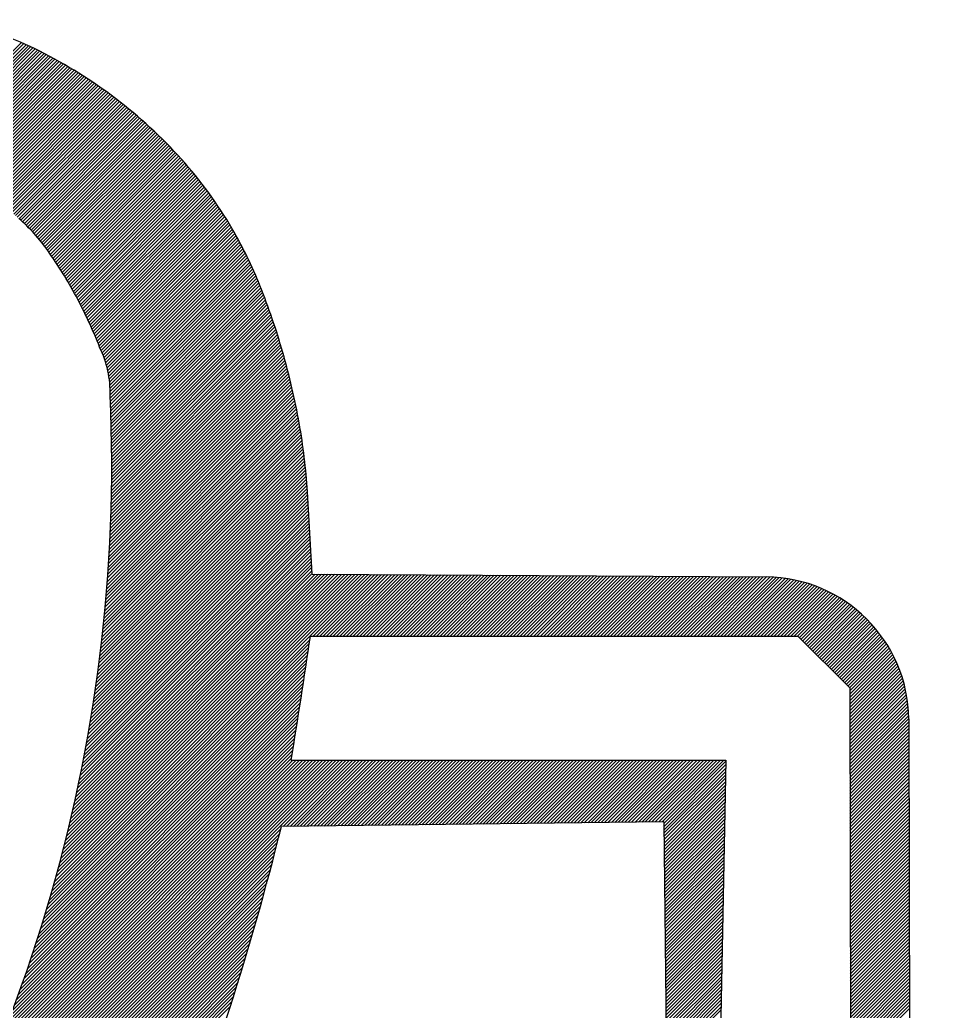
# Model space of a CAD drawing. Extents: x 0.4 to 28.1, y 0 to 28.5.
# Drawn here: x 18.15 to 23.13, y 17.58 to 22.83 of the extents above; entities that cross this region are included whole.
import ezdxf

# ---------------------------------------------------------------- set-up
doc = ezdxf.new("R2010")
doc.units = 0
doc.header["$MEASUREMENT"] = 0

msp = doc.modelspace()

# ---------------------------------------------------------------- linework, layer by layer
at = {"linetype": 'Continuous'}
for p, q in [((17.5577, 22.1009), (18.1621, 22.7052)), ((17.5714, 22.0969), (18.1743, 22.6998)), ((17.5851, 22.0929), (18.1865, 22.6943)), ((17.5986, 22.0887), (18.1986, 22.6887)), ((17.6121, 22.0845), (18.2107, 22.6831)), ((17.6254, 22.0802), (18.2227, 22.6774)), ((17.6387, 22.0757), (18.2346, 22.6717)), ((17.6518, 22.0712), (18.2464, 22.6659)), ((17.6649, 22.0666), (18.2583, 22.66)), ((17.6778, 22.0619), (18.27, 22.6541)), ((17.6906, 22.057), (18.2817, 22.6481)), ((17.7034, 22.0521), (18.2934, 22.6421)), ((17.716, 22.047), (18.305, 22.636)), ((17.7285, 22.0419), (18.3165, 22.6299)), ((17.7409, 22.0366), (18.328, 22.6237)), ((17.7533, 22.0312), (18.3395, 22.6175)), ((17.7655, 22.0258), (18.3509, 22.6112)), ((17.7776, 22.0202), (18.3622, 22.6049)), ((17.7896, 22.0146), (18.3735, 22.5985)), ((17.8015, 22.0088), (18.3848, 22.5921)), ((17.8134, 22.003), (18.396, 22.5856)), ((17.8251, 21.997), (18.4072, 22.5791)), ((17.8367, 21.991), (18.4183, 22.5725)), ((17.8483, 21.9849), (18.4293, 22.5659)), ((17.8597, 21.9786), (18.4404, 22.5592)), ((17.8711, 21.9723), (18.4513, 22.5525)), ((17.8824, 21.9659), (18.4622, 22.5458)), ((17.8936, 21.9594), (18.4731, 22.539)), ((17.9047, 21.9528), (18.4839, 22.5321)), ((17.9157, 21.9462), (18.4947, 22.5252)), ((17.9266, 21.9394), (18.5055, 22.5183)), ((17.9375, 21.9326), (18.5162, 22.5113)), ((17.9483, 21.9257), (18.5268, 22.5043)), ((17.959, 21.9188), (18.5374, 22.4972)), ((17.9696, 21.9118), (18.5479, 22.4901)), ((17.9802, 21.9047), (18.5585, 22.4829)), ((17.9908, 21.8975), (18.5689, 22.4757)), ((18.0012, 21.8903), (18.5793, 22.4684)), ((18.0116, 21.883), (18.5897, 22.4611)), ((18.0219, 21.8756), (18.6, 22.4537)), ((18.0321, 21.8682), (18.6103, 22.4463)), ((18.0423, 21.8607), (18.6205, 22.4389)), ((18.0524, 21.8531), (18.6307, 22.4314)), ((18.0624, 21.8455), (18.6409, 22.4239)), ((18.0724, 21.8378), (18.651, 22.4163)), ((18.0823, 21.83), (18.661, 22.4087)), ((18.0922, 21.8221), (18.671, 22.401)), ((18.1019, 21.8142), (18.681, 22.3933)), ((18.1116, 21.8063), (18.6909, 22.3855)), ((18.1213, 21.7982), (18.7008, 22.3777)), ((18.1308, 21.7901), (18.7106, 22.3699)), ((18.1403, 21.7819), (18.7204, 22.362)), ((18.1498, 21.7737), (18.7301, 22.3541)), ((18.1591, 21.7653), (18.7398, 22.3461)), ((18.1683, 21.7569), (18.7495, 22.3381)), ((18.1774, 21.7483), (18.7591, 22.33)), ((18.1864, 21.7396), (18.7687, 22.3219)), ((18.1953, 21.7308), (18.7782, 22.3137)), ((18.2041, 21.7219), (18.7877, 22.3055)), ((18.2127, 21.7129), (18.7971, 22.2973)), ((18.2213, 21.7038), (18.8065, 22.289)), ((18.2297, 21.6945), (18.8159, 22.2807)), ((18.238, 21.6852), (18.8252, 22.2723)), ((18.2462, 21.6757), (18.8344, 22.2639)), ((18.2543, 21.6661), (18.8437, 22.2555)), ((18.2623, 21.6564), (18.8528, 22.247)), ((18.2702, 21.6466), (18.862, 22.2384)), ((18.2779, 21.6367), (18.8711, 22.2298)), ((18.2855, 21.6266), (18.8801, 22.2212)), ((18.2931, 21.6165), (18.8891, 22.2125)), ((18.3004, 21.6062), (18.8981, 22.2038)), ((18.3078, 21.5958), (18.907, 22.195)), ((18.315, 21.5854), (18.9159, 22.1862)), ((18.3222, 21.5749), (18.9247, 22.1774)), ((18.3294, 21.5644), (18.9335, 22.1685)), ((18.3365, 21.5538), (18.9422, 22.1596)), ((18.3435, 21.5432), (18.9509, 22.1506)), ((18.3505, 21.5325), (18.9596, 22.1416)), ((18.3575, 21.5218), (18.9682, 22.1325)), ((18.3644, 21.511), (18.9768, 22.1234)), ((18.3713, 21.5002), (18.9853, 22.1142)), ((18.3781, 21.4893), (18.9938, 22.1051)), ((18.3848, 21.4784), (19.0022, 22.0958)), ((18.3915, 21.4674), (19.0106, 22.0865)), ((18.3982, 21.4564), (19.019, 22.0772)), ((18.4048, 21.4453), (19.0273, 22.0678)), ((18.4113, 21.4342), (19.0355, 22.0584)), ((18.4178, 21.423), (19.0437, 22.0489)), ((18.4242, 21.4118), (19.0519, 22.0394)), ((18.4306, 21.4005), (19.06, 22.0298)), ((18.437, 21.3891), (19.068, 22.0202)), ((18.4432, 21.3777), (19.076, 22.0105)), ((18.4495, 21.3663), (19.0839, 22.0008)), ((18.4556, 21.3548), (19.0918, 21.991)), ((18.4618, 21.3432), (19.0997, 21.9811)), ((18.4678, 21.3316), (19.1075, 21.9713)), ((18.4739, 21.32), (19.1152, 21.9613)), ((18.4798, 21.3082), (19.1229, 21.9513)), ((18.4857, 21.2965), (19.1305, 21.9413)), ((18.4916, 21.2847), (19.1381, 21.9312)), ((18.4974, 21.2728), (19.1457, 21.921)), ((18.5032, 21.2609), (19.1531, 21.9109)), ((18.5089, 21.2489), (19.1606, 21.9006)), ((18.5145, 21.2369), (19.1679, 21.8903)), ((18.5201, 21.2248), (19.1753, 21.8799)), ((18.5257, 21.2127), (19.1825, 21.8695)), ((18.5312, 21.2005), (19.1898, 21.8591)), ((18.5366, 21.1882), (19.1969, 21.8486)), ((18.542, 21.1759), (19.204, 21.838)), ((18.5473, 21.1636), (19.2111, 21.8274)), ((18.5526, 21.1512), (19.2181, 21.8167)), ((18.5578, 21.1387), (19.2251, 21.806)), ((18.5629, 21.1262), (19.232, 21.7952)), ((18.568, 21.1136), (19.2388, 21.7844)), ((18.5731, 21.101), (19.2456, 21.7735)), ((18.5784, 21.0886), (19.2523, 21.7626)), ((18.5839, 21.0765), (19.259, 21.7516)), ((18.5892, 21.0641), (19.2656, 21.7405)), ((18.5943, 21.0515), (19.2722, 21.7294)), ((18.5991, 21.0386), (19.2787, 21.7183)), ((18.6036, 21.0255), (19.2852, 21.707)), ((18.6079, 21.012), (19.2916, 21.6958)), ((18.6118, 20.9983), (19.298, 21.6845)), ((18.6155, 20.9843), (19.3043, 21.6731)), ((18.6188, 20.97), (19.3105, 21.6616)), ((18.6219, 20.9553), (19.3167, 21.6502)), ((18.6245, 20.9403), (19.3229, 21.6386)), ((18.6268, 20.9249), (19.3289, 21.627)), ((18.6287, 20.9091), (19.335, 21.6154)), ((18.6302, 20.8929), (19.3409, 21.6037)), ((18.6312, 20.8762), (19.3469, 21.5919)), ((18.6316, 20.8414), (19.3585, 21.5682)), ((18.6317, 20.8591), (19.3527, 21.5801)), ((18.6322, 20.8243), (19.3643, 21.5563)), ((18.633, 20.8073), (19.37, 21.5443)), ((18.6337, 20.7903), (19.3756, 21.5323)), ((18.6343, 20.7733), (19.3812, 21.5202)), ((18.6349, 20.7562), (19.3867, 21.508)), ((18.6355, 20.7391), (19.3921, 21.4958)), ((18.636, 20.722), (19.3975, 21.4835)), ((18.6366, 20.7048), (19.4029, 21.4712)), ((18.637, 20.6876), (19.4081, 21.4588)), ((18.6375, 20.6704), (19.4134, 21.4463)), ((18.6379, 20.6531), (19.4185, 21.4338)), ((18.6382, 20.6358), (19.4236, 21.4212)), ((18.6386, 20.6185), (19.4287, 21.4086)), ((18.6389, 20.6011), (19.4337, 21.3959)), ((18.6391, 20.5837), (19.4386, 21.3832)), ((18.6394, 20.5662), (19.4435, 21.3704)), ((18.6395, 20.5487), (19.4484, 21.3576)), ((18.6397, 20.5312), (19.4533, 21.3448)), ((18.6398, 20.5136), (19.4581, 21.3319)), ((18.6399, 20.496), (19.4628, 21.319)), ((18.6399, 20.4784), (19.4676, 21.306)), ((18.6397, 20.4075), (19.486, 21.2538)), ((18.6398, 20.4253), (19.4815, 21.2669)), ((18.6399, 20.4607), (19.4723, 21.2931)), ((18.6399, 20.443), (19.4769, 21.28)), ((18.6388, 20.3359), (19.5039, 21.2009)), ((18.6391, 20.3538), (19.4995, 21.2142)), ((18.6393, 20.3718), (19.495, 21.2275)), ((18.6395, 20.3896), (19.4906, 21.2407)), ((18.6373, 20.2637), (19.521, 21.1473)), ((18.6378, 20.2818), (19.5168, 21.1608)), ((18.6382, 20.2999), (19.5125, 21.1742)), ((18.6385, 20.3179), (19.5082, 21.1876)), ((18.6352, 20.1908), (19.5374, 21.0931)), ((18.6358, 20.2091), (19.5334, 21.1067)), ((18.6363, 20.2273), (19.5293, 21.1203)), ((18.6369, 20.2455), (19.5252, 21.1338)), ((18.6323, 20.1173), (19.5531, 21.0381)), ((18.6331, 20.1357), (19.5493, 21.0519)), ((18.6338, 20.1541), (19.5454, 21.0656)), ((18.6345, 20.1725), (19.5414, 21.0794)), ((18.6288, 20.043), (19.5681, 20.9823)), ((18.6298, 20.0616), (19.5645, 20.9963)), ((18.6307, 20.0802), (19.5607, 21.0103)), ((18.6315, 20.0988), (19.5569, 21.0242)), ((18.6257, 19.9869), (19.5789, 20.9401)), ((18.6268, 20.0056), (19.5754, 20.9542)), ((18.6278, 20.0243), (19.5718, 20.9683)), ((18.6209, 19.9113), (19.5927, 20.8831)), ((18.6221, 19.9303), (19.5893, 20.8974)), ((18.6234, 19.9492), (19.5859, 20.9117)), ((18.6245, 19.968), (19.5824, 20.9259)), ((18.6153, 19.8351), (19.6056, 20.8254)), ((18.6168, 19.8542), (19.6025, 20.8399)), ((18.6182, 19.8733), (19.5992, 20.8543)), ((18.6195, 19.8923), (19.596, 20.8688)), ((18.6106, 19.7773), (19.6148, 20.7816)), ((18.6122, 19.7966), (19.6118, 20.7962)), ((18.6138, 19.8159), (19.6088, 20.8108)), ((18.6036, 19.6996), (19.6264, 20.7225)), ((18.6055, 19.7191), (19.6236, 20.7373)), ((18.6072, 19.7386), (19.6207, 20.7521)), ((18.6089, 19.758), (19.6178, 20.7669)), ((18.5979, 19.6408), (19.6346, 20.6776)), ((18.5998, 19.6605), (19.6319, 20.6926)), ((18.6018, 19.6801), (19.6292, 20.7076)), ((18.5894, 19.5617), (19.6446, 20.6169)), ((18.5916, 19.5816), (19.6422, 20.6321)), ((18.5937, 19.6014), (19.6397, 20.6474)), ((18.5958, 19.6211), (19.6372, 20.6625)), ((18.5825, 19.5017), (19.6514, 20.5706)), ((18.5849, 19.5218), (19.6492, 20.5861)), ((18.5872, 19.5418), (19.6469, 20.6015)), ((18.5751, 19.4413), (19.6575, 20.5237)), ((18.5776, 19.4615), (19.6556, 20.5394)), ((18.5801, 19.4816), (19.6535, 20.5551)), ((18.5643, 19.3598), (19.6647, 20.4602)), ((18.5671, 19.3803), (19.663, 20.4762)), ((18.5698, 19.4007), (19.6613, 20.4921)), ((18.5725, 19.421), (19.6594, 20.508)), ((18.5557, 19.2981), (19.6693, 20.4118)), ((18.5586, 19.3188), (19.6679, 20.428)), ((18.5615, 19.3393), (19.6663, 20.4441)), ((18.5464, 19.2358), (19.6732, 20.3626)), ((18.5496, 19.2567), (19.672, 20.3791)), ((18.5526, 19.2774), (19.6707, 20.3955)), ((18.5366, 19.173), (19.6763, 20.3127)), ((18.5399, 19.194), (19.6753, 20.3294)), ((18.5432, 19.2149), (19.6743, 20.3461)), ((18.5261, 19.1095), (19.6793, 20.2627)), ((18.5297, 19.1307), (19.6783, 20.2794)), ((18.5332, 19.1519), (19.6773, 20.2961)), ((18.5112, 19.0239), (19.6833, 20.196)), ((18.5151, 19.0454), (19.6823, 20.2126)), ((18.5188, 19.0668), (19.6813, 20.2293)), ((18.5225, 19.0882), (19.6803, 20.246)), ((18.4993, 18.9589), (19.6863, 20.1459)), ((18.5034, 18.9807), (19.6853, 20.1626)), ((18.5073, 19.0023), (19.6843, 20.1793)), ((18.4867, 18.8933), (19.6893, 20.0959)), ((18.491, 18.9153), (19.6883, 20.1126)), ((18.4952, 18.9371), (19.6873, 20.1292)), ((18.4734, 18.827), (19.6923, 20.0458)), ((18.4779, 18.8492), (19.6913, 20.0625)), ((18.4824, 18.8713), (19.6903, 20.0792)), ((18.4594, 18.7599), (19.6953, 19.9958)), ((18.4641, 18.7823), (19.6943, 20.0125)), ((18.4688, 18.8047), (19.6933, 20.0291)), ((18.4446, 18.6921), (19.6982, 19.9457)), ((18.4496, 18.7148), (19.6972, 19.9624)), ((18.4545, 18.7374), (19.6963, 19.9791)), ((18.3171, 18.1933), (20.0145, 19.8907)), ((18.3242, 18.2181), (19.9969, 19.8908)), ((18.3312, 18.2428), (19.9793, 19.8909)), ((18.3381, 18.2674), (19.9618, 19.891)), ((18.3449, 18.2919), (19.9442, 19.8912)), ((18.3516, 18.3163), (19.9266, 19.8913)), ((18.3582, 18.3405), (19.909, 19.8914)), ((18.3647, 18.3647), (19.8915, 19.8915)), ((18.371, 18.3887), (19.8739, 19.8916)), ((18.3773, 18.4126), (19.8563, 19.8917)), ((18.3834, 18.4364), (19.8388, 19.8918)), ((18.3894, 18.4602), (19.8212, 19.8919)), ((18.3954, 18.4838), (19.8036, 19.892)), ((18.4012, 18.5073), (19.786, 19.8921)), ((18.407, 18.5307), (19.7685, 19.8922)), ((18.4126, 18.5541), (19.7509, 19.8923)), ((18.4182, 18.5773), (19.7333, 19.8924)), ((18.4237, 18.6004), (19.7158, 19.8925)), ((18.429, 18.6235), (19.7012, 19.8957)), ((18.4343, 18.6464), (19.7002, 19.9124)), ((18.4395, 18.6693), (19.6992, 19.929)), ((19.7014, 19.8926), (22.1048, 19.878)), ((19.7061, 19.5647), (20.032, 19.8906)), ((19.7238, 19.5647), (20.0496, 19.8905)), ((19.7415, 19.5647), (20.0672, 19.8904)), ((19.7592, 19.5647), (20.0848, 19.8903)), ((19.7768, 19.5647), (20.1023, 19.8902)), ((19.7945, 19.5647), (20.1199, 19.8901)), ((19.8122, 19.5647), (20.1375, 19.89)), ((19.8299, 19.5647), (20.155, 19.8899)), ((19.8476, 19.5647), (20.1726, 19.8898)), ((19.8652, 19.5647), (20.1902, 19.8897)), ((19.8829, 19.5647), (20.2078, 19.8896)), ((19.9006, 19.5647), (20.2253, 19.8894)), ((19.9183, 19.5647), (20.2429, 19.8893)), ((19.9359, 19.5647), (20.2605, 19.8892)), ((19.9536, 19.5647), (20.278, 19.8891)), ((19.9713, 19.5647), (20.2956, 19.889)), ((19.989, 19.5647), (20.3132, 19.8889)), ((20.0067, 19.5647), (20.3308, 19.8888)), ((20.0243, 19.5647), (20.3483, 19.8887)), ((20.042, 19.5647), (20.3659, 19.8886)), ((20.0597, 19.5647), (20.3835, 19.8885)), ((20.0774, 19.5647), (20.401, 19.8884)), ((20.095, 19.5647), (20.4186, 19.8883)), ((20.1127, 19.5647), (20.4362, 19.8882)), ((20.1304, 19.5647), (20.4537, 19.8881)), ((20.1481, 19.5647), (20.4713, 19.888)), ((20.1658, 19.5647), (20.4889, 19.8878)), ((20.1834, 19.5647), (20.5065, 19.8877)), ((20.2011, 19.5647), (20.524, 19.8876)), ((20.2188, 19.5647), (20.5416, 19.8875)), ((20.2365, 19.5647), (20.5592, 19.8874)), ((20.2541, 19.5647), (20.5767, 19.8873)), ((20.2718, 19.5647), (20.5943, 19.8872)), ((20.2895, 19.5647), (20.6119, 19.8871)), ((20.3072, 19.5647), (20.6295, 19.887)), ((20.3248, 19.5647), (20.647, 19.8869)), ((20.3425, 19.5647), (20.6646, 19.8868)), ((20.3602, 19.5647), (20.6822, 19.8867)), ((20.3779, 19.5647), (20.6997, 19.8866)), ((20.3956, 19.5647), (20.7173, 19.8865)), ((20.4132, 19.5647), (20.7349, 19.8864)), ((20.4309, 19.5647), (20.7525, 19.8863)), ((20.4486, 19.5647), (20.77, 19.8861)), ((20.4663, 19.5647), (20.7876, 19.886)), ((20.4839, 19.5647), (20.8052, 19.8859)), ((20.5016, 19.5647), (20.8227, 19.8858)), ((20.5193, 19.5647), (20.8403, 19.8857)), ((20.537, 19.5647), (20.8579, 19.8856)), ((20.5547, 19.5647), (20.8755, 19.8855)), ((20.5723, 19.5647), (20.893, 19.8854)), ((20.59, 19.5647), (20.9106, 19.8853)), ((20.6077, 19.5647), (20.9282, 19.8852)), ((20.6254, 19.5647), (20.9457, 19.8851)), ((20.643, 19.5647), (20.9633, 19.885)), ((20.6607, 19.5647), (20.9809, 19.8849)), ((20.6784, 19.5647), (20.9985, 19.8848)), ((20.6961, 19.5647), (21.016, 19.8847)), ((20.7138, 19.5647), (21.0336, 19.8845)), ((20.7314, 19.5647), (21.0512, 19.8844)), ((20.7491, 19.5647), (21.0687, 19.8843)), ((20.7668, 19.5647), (21.0863, 19.8842)), ((20.7845, 19.5647), (21.1039, 19.8841)), ((20.8021, 19.5647), (21.1214, 19.884)), ((20.8198, 19.5647), (21.139, 19.8839)), ((20.8375, 19.5647), (21.1566, 19.8838)), ((20.8552, 19.5647), (21.1742, 19.8837)), ((20.8729, 19.5647), (21.1917, 19.8836)), ((20.8905, 19.5647), (21.2093, 19.8835)), ((20.9082, 19.5647), (21.2269, 19.8834)), ((20.9259, 19.5647), (21.2444, 19.8833)), ((20.9436, 19.5647), (21.262, 19.8832)), ((20.9612, 19.5647), (21.2796, 19.8831)), ((20.9789, 19.5647), (21.2972, 19.8829)), ((20.9966, 19.5647), (21.3147, 19.8828)), ((21.0143, 19.5647), (21.3323, 19.8827)), ((21.032, 19.5647), (21.3499, 19.8826)), ((21.0496, 19.5647), (21.3674, 19.8825)), ((21.0673, 19.5647), (21.385, 19.8824)), ((21.085, 19.5647), (21.4026, 19.8823)), ((21.1027, 19.5647), (21.4202, 19.8822)), ((21.1203, 19.5647), (21.4377, 19.8821)), ((21.138, 19.5647), (21.4553, 19.882)), ((21.1557, 19.5647), (21.4729, 19.8819)), ((21.1734, 19.5647), (21.4904, 19.8818)), ((21.1911, 19.5647), (21.508, 19.8817)), ((21.2087, 19.5647), (21.5256, 19.8816)), ((21.2264, 19.5647), (21.5432, 19.8815)), ((21.2441, 19.5647), (21.5607, 19.8813)), ((21.2618, 19.5647), (21.5783, 19.8812)), ((21.2794, 19.5647), (21.5959, 19.8811)), ((21.2971, 19.5647), (21.6134, 19.881)), ((21.3148, 19.5647), (21.631, 19.8809)), ((21.3325, 19.5647), (21.6486, 19.8808)), ((21.3502, 19.5647), (21.6662, 19.8807)), ((21.3678, 19.5647), (21.6837, 19.8806)), ((21.3855, 19.5647), (21.7013, 19.8805)), ((21.4032, 19.5647), (21.7189, 19.8804)), ((21.4209, 19.5647), (21.7364, 19.8803)), ((21.4385, 19.5647), (21.754, 19.8802)), ((21.4562, 19.5647), (21.7716, 19.8801)), ((21.4739, 19.5647), (21.7892, 19.88)), ((21.4916, 19.5647), (21.8067, 19.8799)), ((21.5093, 19.5647), (21.8243, 19.8797)), ((21.5269, 19.5647), (21.8419, 19.8796)), ((21.5446, 19.5647), (21.8594, 19.8795)), ((21.5623, 19.5647), (21.877, 19.8794)), ((21.58, 19.5647), (21.8946, 19.8793)), ((21.5976, 19.5647), (21.9121, 19.8792)), ((21.6153, 19.5647), (21.9297, 19.8791)), ((21.633, 19.5647), (21.9473, 19.879)), ((21.6507, 19.5647), (21.9649, 19.8789)), ((21.6684, 19.5647), (21.9824, 19.8788)), ((21.686, 19.5647), (22, 19.8787)), ((21.7037, 19.5647), (22.0176, 19.8786)), ((21.7214, 19.5647), (22.0351, 19.8785)), ((21.7391, 19.5647), (22.0527, 19.8784)), ((21.7567, 19.5647), (22.0703, 19.8783)), ((21.7744, 19.5647), (22.0879, 19.8782)), ((21.7921, 19.5647), (22.1054, 19.878)), ((21.8098, 19.5647), (22.1227, 19.8776)), ((21.8275, 19.5647), (22.1396, 19.8769)), ((21.8451, 19.5647), (22.1562, 19.8758)), ((21.8628, 19.5647), (22.1724, 19.8743)), ((21.8805, 19.5647), (22.1883, 19.8726)), ((21.8982, 19.5647), (22.204, 19.8705)), ((21.9158, 19.5647), (22.2193, 19.8682)), ((21.9335, 19.5647), (22.2344, 19.8656)), ((21.9512, 19.5647), (22.2492, 19.8627)), ((21.9689, 19.5647), (22.2637, 19.8596)), ((21.9866, 19.5647), (22.278, 19.8562)), ((22.0042, 19.5647), (22.2921, 19.8526)), ((22.0219, 19.5647), (22.306, 19.8488)), ((22.0396, 19.5647), (22.3196, 19.8448)), ((22.0573, 19.5647), (22.3331, 19.8405)), ((22.0749, 19.5647), (22.3463, 19.8361)), ((22.0926, 19.5647), (22.3593, 19.8314)), ((22.1103, 19.5647), (22.3722, 19.8266)), ((22.128, 19.5647), (22.3848, 19.8215)), ((22.1456, 19.5647), (22.3973, 19.8163)), ((22.1633, 19.5647), (22.4095, 19.8109)), ((22.181, 19.5647), (22.4216, 19.8053)), ((22.1987, 19.5647), (22.4336, 19.7996)), ((22.2164, 19.5647), (22.4453, 19.7937)), ((22.234, 19.5647), (22.4569, 19.7876)), ((22.2517, 19.5647), (22.4683, 19.7813)), ((22.2694, 19.5647), (22.4796, 19.7749)), ((22.2792, 19.5568), (22.4907, 19.7683)), ((22.288, 19.548), (22.5016, 19.7616)), ((22.2969, 19.5392), (22.5124, 19.7547)), ((22.3057, 19.5303), (22.523, 19.7477)), ((22.3146, 19.5215), (22.5335, 19.7404)), ((22.3234, 19.5126), (22.5438, 19.7331)), ((22.3322, 19.5038), (22.554, 19.7256)), ((22.3411, 19.495), (22.564, 19.7179)), ((22.3499, 19.4861), (22.5739, 19.7101)), ((22.3588, 19.4773), (22.5836, 19.7022)), ((22.3676, 19.4685), (22.5932, 19.6941)), ((22.3764, 19.4596), (22.6027, 19.6858)), ((22.3853, 19.4508), (22.612, 19.6775)), ((22.3941, 19.4419), (22.6211, 19.6689)), ((22.4029, 19.4331), (22.6301, 19.6602)), ((22.4118, 19.4243), (22.6389, 19.6514)), ((22.4206, 19.4154), (22.6477, 19.6425)), ((22.4295, 19.4066), (22.6562, 19.6333)), ((22.4383, 19.3977), (22.6646, 19.6241)), ((19.6919, 19.5647), (22.2713, 19.5647)), ((22.5452, 19.2908), (22.2713, 19.5647)), ((22.4471, 19.3889), (22.6729, 19.6147)), ((22.456, 19.3801), (22.681, 19.6051)), ((22.4648, 19.3712), (22.689, 19.5954)), ((22.4737, 19.3624), (22.6968, 19.5856)), ((22.4825, 19.3535), (22.7045, 19.5756)), ((22.4913, 19.3447), (22.7121, 19.5654)), ((18.3024, 18.1433), (19.6862, 19.5271)), ((18.3098, 18.1684), (19.6894, 19.5479)), ((22.5002, 19.3359), (22.7194, 19.5551)), ((22.509, 19.327), (22.7267, 19.5447)), ((22.5178, 19.3182), (22.7338, 19.5341)), ((22.5267, 19.3094), (22.7407, 19.5233)), ((22.5355, 19.3005), (22.7475, 19.5124)), ((18.2795, 18.0674), (19.6768, 19.4646)), ((18.2873, 18.0928), (19.6799, 19.4855)), ((18.2949, 18.1181), (19.6831, 19.5063)), ((22.5444, 19.2917), (22.7541, 19.5014)), ((22.5452, 19.2749), (22.7605, 19.4901)), ((22.5453, 19.2572), (22.7668, 19.4788)), ((22.5453, 19.2396), (22.7729, 19.4672)), ((18.2636, 18.0161), (19.6704, 19.4229)), ((18.2716, 18.0418), (19.6736, 19.4438)), ((22.5454, 19.222), (22.7789, 19.4555)), ((22.5454, 19.2043), (22.7847, 19.4436)), ((22.5454, 19.1867), (22.7903, 19.4315)), ((22.5455, 19.169), (22.7957, 19.4193)), ((18.2387, 17.9381), (19.6608, 19.3603)), ((18.2471, 17.9643), (19.664, 19.3812)), ((18.2554, 17.9902), (19.6672, 19.4021)), ((22.5455, 19.1514), (22.801, 19.4069)), ((22.5456, 19.1338), (22.806, 19.3942)), ((22.5456, 19.1161), (22.8109, 19.3815)), ((22.5456, 19.0985), (22.8156, 19.3685)), ((22.5457, 19.0808), (22.8201, 19.3553)), ((18.2213, 17.8855), (19.6544, 19.3185)), ((18.2301, 17.9119), (19.6576, 19.3394)), ((22.5457, 19.0632), (22.8244, 19.3419)), ((22.5458, 19.0456), (22.8285, 19.3283)), ((22.5458, 19.0279), (22.8323, 19.3145)), ((18.1942, 17.8053), (19.6446, 19.2557)), ((18.2034, 17.8322), (19.6479, 19.2767)), ((18.2124, 17.8589), (19.6511, 19.2976)), ((22.5452, 19.2908), (22.5509, 16.7681)), ((22.5458, 19.0103), (22.836, 19.3004)), ((22.5459, 18.9927), (22.8394, 19.2862)), ((22.5459, 18.975), (22.8425, 19.2717)), ((22.546, 18.9574), (22.8455, 19.2569)), ((18.1753, 17.751), (19.6381, 19.2139)), ((18.1848, 17.7782), (19.6414, 19.2348)), ((22.546, 18.9397), (22.8481, 19.2419)), ((22.546, 18.9221), (22.8505, 19.2266)), ((22.5461, 18.9045), (22.8526, 19.211)), ((18.1457, 17.6684), (19.6283, 19.151)), ((18.1558, 17.6961), (19.6316, 19.1719)), ((18.1656, 17.7237), (19.6348, 19.1929)), ((22.5461, 18.8868), (22.8545, 19.1952)), ((22.5462, 18.8692), (22.856, 19.179)), ((22.5462, 18.8516), (22.8572, 19.1625)), ((22.5462, 18.8339), (22.858, 19.1457)), ((18.1251, 17.6125), (19.6217, 19.109)), ((18.1355, 17.6405), (19.625, 19.13)), ((22.5463, 18.8163), (22.8585, 19.1285)), ((22.5463, 18.7986), (22.8585, 19.1108)), ((22.5464, 18.781), (22.8585, 19.0932)), ((22.8585, 19.1266), (22.862, 16.7687)), ((18.0928, 17.5271), (19.6117, 19.046)), ((18.1037, 17.5557), (19.615, 19.067)), ((18.1145, 17.5842), (19.6183, 19.088)), ((22.5464, 18.7634), (22.8586, 19.0755)), ((22.5464, 18.7457), (22.8586, 19.0579)), ((22.5465, 18.7281), (22.8586, 19.0402)), ((18.0702, 17.4692), (19.605, 19.0039)), ((18.0816, 17.4982), (19.6083, 19.025)), ((22.5465, 18.7105), (22.8586, 19.0226)), ((22.5466, 18.6928), (22.8587, 19.0049)), ((18.0347, 17.3807), (19.5948, 18.9408)), ((18.0468, 17.4104), (19.5982, 18.9618)), ((18.0586, 17.4399), (19.6016, 18.9829)), ((22.5466, 18.6752), (22.8587, 18.9873)), ((22.5466, 18.6575), (22.8587, 18.9696)), ((22.5467, 18.6399), (22.8587, 18.952)), ((17.7704, 16.7981), (19.8812, 18.9089)), ((17.788, 16.8334), (19.8635, 18.9089)), ((17.8052, 16.8682), (19.8458, 18.9089)), ((17.8219, 16.9027), (19.8281, 18.9089)), ((17.8383, 16.9368), (19.8104, 18.9089)), ((17.8544, 16.9705), (19.7928, 18.9089)), ((17.87, 17.0038), (19.7751, 18.9089)), ((17.8854, 17.0369), (19.7574, 18.9089)), ((17.9004, 17.0696), (19.7397, 18.9089)), ((17.9151, 17.1019), (19.7221, 18.9089)), ((17.9295, 17.134), (19.7044, 18.9089)), ((17.9436, 17.1658), (19.6867, 18.9089)), ((17.9574, 17.1973), (19.669, 18.9089)), ((17.9709, 17.2285), (19.6513, 18.9089)), ((17.9842, 17.2594), (19.6337, 18.9089)), ((17.9972, 17.2901), (19.616, 18.9089)), ((18.01, 17.3205), (19.5983, 18.9089)), ((18.0225, 17.3507), (19.5915, 18.9197)), ((19.5476, 18.5577), (19.8988, 18.9089)), ((19.5655, 18.5579), (19.9165, 18.9089)), ((19.5834, 18.5581), (19.9342, 18.9089)), ((19.5897, 18.9089), (21.8907, 18.9089)), ((19.6013, 18.5583), (19.9519, 18.9089)), ((19.6192, 18.5586), (19.9695, 18.9089)), ((19.6371, 18.5588), (19.9872, 18.9089)), ((19.655, 18.559), (20.0049, 18.9089)), ((19.6729, 18.5592), (20.0226, 18.9089)), ((19.6908, 18.5594), (20.0402, 18.9089)), ((19.7087, 18.5597), (20.0579, 18.9089)), ((19.7266, 18.5599), (20.0756, 18.9089)), ((19.7445, 18.5601), (20.0933, 18.9089)), ((19.7624, 18.5603), (20.111, 18.9089)), ((19.7803, 18.5606), (20.1286, 18.9089)), ((19.7982, 18.5608), (20.1463, 18.9089)), ((19.8161, 18.561), (20.164, 18.9089)), ((19.834, 18.5612), (20.1817, 18.9089)), ((19.8519, 18.5615), (20.1993, 18.9089)), ((19.8698, 18.5617), (20.217, 18.9089)), ((19.8877, 18.5619), (20.2347, 18.9089)), ((19.9056, 18.5621), (20.2524, 18.9089)), ((19.9235, 18.5624), (20.2701, 18.9089)), ((19.9414, 18.5626), (20.2877, 18.9089)), ((19.9593, 18.5628), (20.3054, 18.9089)), ((19.9772, 18.563), (20.3231, 18.9089)), ((19.9951, 18.5632), (20.3408, 18.9089)), ((20.013, 18.5635), (20.3584, 18.9089)), ((20.0309, 18.5637), (20.3761, 18.9089)), ((20.0488, 18.5639), (20.3938, 18.9089)), ((20.0667, 18.5641), (20.4115, 18.9089)), ((20.0846, 18.5644), (20.4292, 18.9089)), ((20.1025, 18.5646), (20.4468, 18.9089)), ((20.1204, 18.5648), (20.4645, 18.9089)), ((20.1383, 18.565), (20.4822, 18.9089)), ((20.1562, 18.5653), (20.4999, 18.9089)), ((20.1741, 18.5655), (20.5175, 18.9089)), ((20.192, 18.5657), (20.5352, 18.9089)), ((20.2099, 18.5659), (20.5529, 18.9089)), ((20.2279, 18.5661), (20.5706, 18.9089)), ((20.2458, 18.5664), (20.5883, 18.9089)), ((20.2637, 18.5666), (20.6059, 18.9089)), ((20.2816, 18.5668), (20.6236, 18.9089)), ((20.2995, 18.567), (20.6413, 18.9089)), ((20.3174, 18.5673), (20.659, 18.9089)), ((20.3353, 18.5675), (20.6766, 18.9089)), ((20.3532, 18.5677), (20.6943, 18.9089)), ((20.3711, 18.5679), (20.712, 18.9089)), ((20.389, 18.5682), (20.7297, 18.9089)), ((20.4069, 18.5684), (20.7474, 18.9089)), ((20.4248, 18.5686), (20.765, 18.9089)), ((20.4427, 18.5688), (20.7827, 18.9089)), ((20.4606, 18.5691), (20.8004, 18.9089)), ((20.4785, 18.5693), (20.8181, 18.9089)), ((20.4964, 18.5695), (20.8357, 18.9089)), ((20.5143, 18.5697), (20.8534, 18.9089)), ((20.5322, 18.5699), (20.8711, 18.9089)), ((20.5501, 18.5702), (20.8888, 18.9089)), ((20.568, 18.5704), (20.9065, 18.9089)), ((20.5859, 18.5706), (20.9241, 18.9089)), ((20.6038, 18.5708), (20.9418, 18.9089)), ((20.6217, 18.5711), (20.9595, 18.9089)), ((20.6396, 18.5713), (20.9772, 18.9089)), ((20.6575, 18.5715), (20.9948, 18.9089)), ((20.6754, 18.5717), (21.0125, 18.9089)), ((20.6933, 18.572), (21.0302, 18.9089)), ((20.7112, 18.5722), (21.0479, 18.9089)), ((20.7291, 18.5724), (21.0656, 18.9089)), ((20.747, 18.5726), (21.0832, 18.9089)), ((20.7649, 18.5729), (21.1009, 18.9089)), ((20.7828, 18.5731), (21.1186, 18.9089)), ((20.8007, 18.5733), (21.1363, 18.9089)), ((20.8186, 18.5735), (21.1539, 18.9089)), ((20.8365, 18.5737), (21.1716, 18.9089)), ((20.8544, 18.574), (21.1893, 18.9089)), ((20.8723, 18.5742), (21.207, 18.9089)), ((20.8902, 18.5744), (21.2247, 18.9089)), ((20.9081, 18.5746), (21.2423, 18.9089)), ((20.926, 18.5749), (21.26, 18.9089)), ((20.9439, 18.5751), (21.2777, 18.9089)), ((20.9618, 18.5753), (21.2954, 18.9089)), ((20.9797, 18.5755), (21.313, 18.9089)), ((20.9976, 18.5758), (21.3307, 18.9089)), ((21.0155, 18.576), (21.3484, 18.9089)), ((21.0334, 18.5762), (21.3661, 18.9089)), ((21.0513, 18.5764), (21.3838, 18.9089)), ((21.0692, 18.5766), (21.4014, 18.9089)), ((21.0871, 18.5769), (21.4191, 18.9089)), ((21.105, 18.5771), (21.4368, 18.9089)), ((21.1229, 18.5773), (21.4545, 18.9089)), ((21.1408, 18.5775), (21.4721, 18.9089)), ((21.1587, 18.5778), (21.4898, 18.9089)), ((21.1766, 18.578), (21.5075, 18.9089)), ((21.1945, 18.5782), (21.5252, 18.9089)), ((21.2124, 18.5784), (21.5429, 18.9089)), ((21.2303, 18.5787), (21.5605, 18.9089)), ((21.2482, 18.5789), (21.5782, 18.9089)), ((21.2661, 18.5791), (21.5959, 18.9089)), ((21.284, 18.5793), (21.6136, 18.9089)), ((21.3019, 18.5796), (21.6312, 18.9089)), ((21.3198, 18.5798), (21.6489, 18.9089)), ((21.3377, 18.58), (21.6666, 18.9089)), ((21.3556, 18.5802), (21.6843, 18.9089)), ((21.3735, 18.5804), (21.702, 18.9089)), ((21.3914, 18.5807), (21.7196, 18.9089)), ((21.4093, 18.5809), (21.7373, 18.9089)), ((21.4272, 18.5811), (21.755, 18.9089)), ((21.4451, 18.5813), (21.7727, 18.9089)), ((21.463, 18.5816), (21.7903, 18.9089)), ((21.4809, 18.5818), (21.808, 18.9089)), ((21.4988, 18.582), (21.8257, 18.9089)), ((21.5167, 18.5822), (21.8434, 18.9089)), ((21.5346, 18.5825), (21.861, 18.9089)), ((21.5525, 18.5827), (21.8787, 18.9089)), ((21.5615, 18.574), (21.8906, 18.9031)), ((21.5617, 18.5565), (21.8902, 18.885)), ((21.8907, 18.9089), (21.8341, 16.0849)), ((22.5467, 18.6223), (22.8588, 18.9343)), ((22.5468, 18.6046), (22.8588, 18.9167)), ((22.5468, 18.587), (22.8588, 18.899)), ((21.5619, 18.539), (21.8899, 18.867)), ((21.5621, 18.5216), (21.8895, 18.849)), ((21.5623, 18.5041), (21.8892, 18.8309)), ((22.5468, 18.5694), (22.8589, 18.8814)), ((22.5469, 18.5517), (22.8589, 18.8637)), ((22.5469, 18.5341), (22.8589, 18.8461)), ((21.5625, 18.4866), (21.8888, 18.8129)), ((21.5627, 18.4691), (21.8884, 18.7948)), ((22.547, 18.5164), (22.8589, 18.8284)), ((22.547, 18.4988), (22.859, 18.8108)), ((22.547, 18.4812), (22.859, 18.7931)), ((21.5629, 18.4516), (21.8881, 18.7768)), ((21.5631, 18.4341), (21.8877, 18.7588)), ((21.5633, 18.4166), (21.8873, 18.7407)), ((22.5471, 18.4635), (22.859, 18.7755)), ((22.5471, 18.4459), (22.859, 18.7578)), ((22.5472, 18.4283), (22.8591, 18.7402)), ((21.5634, 18.3991), (21.887, 18.7227)), ((21.5636, 18.3817), (21.8866, 18.7046)), ((21.5638, 18.3642), (21.8863, 18.6866)), ((22.5472, 18.4106), (22.8591, 18.7225)), ((22.5472, 18.393), (22.8591, 18.7049)), ((22.5473, 18.3753), (22.8591, 18.6872)), ((21.564, 18.3467), (21.8859, 18.6686)), ((21.5642, 18.3292), (21.8855, 18.6505)), ((21.5644, 18.3117), (21.8852, 18.6325)), ((22.5473, 18.3577), (22.8592, 18.6696)), ((22.5474, 18.3401), (22.8592, 18.6519)), ((22.5474, 18.3224), (22.8592, 18.6343)), ((21.5614, 18.5828), (19.5378, 18.5575)), ((21.5614, 18.5828), (21.5886, 16.0849)), ((21.5646, 18.2942), (21.8848, 18.6144)), ((21.5648, 18.2767), (21.8845, 18.5964)), ((21.565, 18.2592), (21.8841, 18.5784)), ((22.5474, 18.3048), (22.8593, 18.6166)), ((22.5475, 18.2872), (22.8593, 18.599)), ((22.5475, 18.2695), (22.8593, 18.5813)), ((17.7339, 16.7262), (19.5288, 18.5212)), ((17.7524, 16.7624), (19.5347, 18.5447)), ((21.5652, 18.2418), (21.8837, 18.5603)), ((21.5654, 18.2243), (21.8834, 18.5423)), ((21.5655, 18.2068), (21.883, 18.5242)), ((22.5476, 18.2519), (22.8593, 18.5637)), ((22.5476, 18.2342), (22.8594, 18.546)), ((22.5476, 18.2166), (22.8594, 18.5284)), ((17.6955, 16.6525), (19.5169, 18.4739)), ((17.7149, 16.6896), (19.5229, 18.4976)), ((21.5657, 18.1893), (21.8826, 18.5062)), ((21.5659, 18.1718), (21.8823, 18.4882)), ((21.5661, 18.1543), (21.8819, 18.4701)), ((22.5477, 18.199), (22.8594, 18.5107)), ((22.5477, 18.1813), (22.8594, 18.4931)), ((22.5478, 18.1637), (22.8595, 18.4754)), ((17.655, 16.5766), (19.5048, 18.4264)), ((17.6755, 16.6148), (19.5109, 18.4502)), ((21.5663, 18.1368), (21.8816, 18.4521)), ((21.5665, 18.1193), (21.8812, 18.434)), ((21.5667, 18.1019), (21.8808, 18.416)), ((22.5478, 18.1461), (22.8595, 18.4577)), ((22.5478, 18.1284), (22.8595, 18.4401)), ((22.5479, 18.1108), (22.8595, 18.4224)), ((17.6122, 16.4985), (19.4924, 18.3787)), ((17.6339, 16.5379), (19.4986, 18.4026)), ((21.5669, 18.0844), (21.8805, 18.398)), ((21.5671, 18.0669), (21.8801, 18.3799)), ((21.5673, 18.0494), (21.8797, 18.3619)), ((22.5479, 18.0931), (22.8596, 18.4048)), ((22.548, 18.0755), (22.8596, 18.3871)), ((22.548, 18.0579), (22.8596, 18.3695)), ((17.543, 16.3763), (19.4734, 18.3067)), ((17.5668, 16.4177), (19.4798, 18.3308)), ((17.5898, 16.4585), (19.4861, 18.3548)), ((21.5674, 18.0319), (21.8794, 18.3439)), ((21.5676, 18.0144), (21.879, 18.3258)), ((21.5678, 17.9969), (21.8787, 18.3078)), ((22.548, 18.0402), (22.8596, 18.3518)), ((22.5481, 18.0226), (22.8597, 18.3342)), ((22.5481, 18.005), (22.8597, 18.3165)), ((17.4931, 16.291), (19.4605, 18.2584)), ((17.5185, 16.3341), (19.467, 18.2826)), ((21.568, 17.9794), (21.8783, 18.2897)), ((21.5682, 17.962), (21.8779, 18.2717)), ((21.5684, 17.9445), (21.8776, 18.2537)), ((22.5482, 17.9873), (22.8597, 18.2989)), ((22.5482, 17.9697), (22.8598, 18.2812)), ((22.5482, 17.952), (22.8598, 18.2636)), ((17.4395, 16.2021), (19.4472, 18.2098)), ((17.4668, 16.247), (19.4539, 18.2341)), ((21.5686, 17.927), (21.8772, 18.2356)), ((21.5688, 17.9095), (21.8769, 18.2176)), ((22.5483, 17.9344), (22.8598, 18.2459)), ((22.5483, 17.9168), (22.8598, 18.2283)), ((22.5484, 17.8991), (22.8599, 18.2106)), ((17.3818, 16.109), (19.4338, 18.161)), ((17.4113, 16.1561), (19.4405, 18.1854)), ((21.569, 17.892), (21.8765, 18.1995)), ((21.5692, 17.8745), (21.8761, 18.1815)), ((21.5693, 17.857), (21.8758, 18.1635)), ((22.5484, 17.8815), (22.8599, 18.193)), ((22.5484, 17.8639), (22.8599, 18.1753)), ((22.5485, 17.8462), (22.8599, 18.1577)), ((17.3192, 16.011), (19.42, 18.1119)), ((17.3512, 16.0607), (19.4269, 18.1365)), ((21.5695, 17.8395), (21.8754, 18.1454)), ((21.5697, 17.8221), (21.875, 18.1274)), ((21.5699, 17.8046), (21.8747, 18.1093)), ((22.5485, 17.8286), (22.86, 18.14)), ((22.5486, 17.8109), (22.86, 18.1224)), ((22.5486, 17.7933), (22.86, 18.1047)), ((17.2504, 15.9069), (19.406, 18.0625)), ((17.2856, 15.9598), (19.4131, 18.0872)), ((21.5701, 17.7871), (21.8743, 18.0913)), ((21.5703, 17.7696), (21.874, 18.0733)), ((21.5705, 17.7521), (21.8736, 18.0552)), ((22.5486, 17.7757), (22.86, 18.0871)), ((22.5487, 17.758), (22.8601, 18.0694)), ((22.5487, 17.7404), (22.8601, 18.0518)), ((17.1741, 15.7953), (19.3918, 18.0129)), ((17.2133, 15.8522), (19.3989, 18.0378)), ((21.5707, 17.7346), (21.8732, 18.0372)), ((21.5709, 17.7171), (21.8729, 18.0191)), ((21.5711, 17.6997), (21.8725, 18.0011)), ((22.5488, 17.7228), (22.8601, 18.0341)), ((22.5488, 17.7051), (22.8601, 18.0165)), ((22.5488, 17.6875), (22.8602, 17.9988)), ((17.0879, 15.6737), (19.3772, 17.963)), ((17.1324, 15.7359), (19.3845, 17.988)), ((21.5713, 17.6822), (21.8722, 17.9831)), ((21.5714, 17.6647), (21.8718, 17.965)), ((21.5716, 17.6472), (21.8714, 17.947)), ((22.5489, 17.6698), (22.8602, 17.9812)), ((22.5489, 17.6522), (22.8602, 17.9635)), ((22.549, 17.6346), (22.8603, 17.9459)), ((16.9828, 15.5156), (19.3549, 17.8877)), ((17.0176, 15.5681), (19.3624, 17.9128)), ((17.0518, 15.62), (19.3699, 17.938)), ((21.5718, 17.6297), (21.8711, 17.9289)), ((21.572, 17.6122), (21.8707, 17.9109)), ((21.5722, 17.5947), (21.8703, 17.8929)), ((22.549, 17.6169), (22.8603, 17.9282)), ((22.549, 17.5993), (22.8603, 17.9106)), ((22.5491, 17.5817), (22.8603, 17.8929)), ((16.9111, 15.4085), (19.3396, 17.837)), ((16.9473, 15.4624), (19.3473, 17.8624)), ((21.5724, 17.5772), (21.87, 17.8748)), ((21.5726, 17.5598), (21.8696, 17.8568)), ((21.5728, 17.5423), (21.8693, 17.8387)), ((22.5491, 17.564), (22.8604, 17.8753)), ((22.5492, 17.5464), (22.8604, 17.8576)), ((22.5492, 17.5287), (22.8604, 17.84)), ((16.8366, 15.2986), (19.3241, 17.7861)), ((16.8742, 15.354), (19.3319, 17.8116)), ((21.573, 17.5248), (21.8689, 17.8207)), ((21.5732, 17.5073), (21.8685, 17.8027)), ((21.5733, 17.4898), (21.8682, 17.7846)), ((22.5492, 17.5111), (22.8604, 17.8223)), ((22.5493, 17.4935), (22.8605, 17.8047)), ((22.5493, 17.4758), (22.8605, 17.787)), ((16.7588, 15.1855), (19.3083, 17.7349)), ((16.7981, 15.2425), (19.3162, 17.7606)), ((21.5735, 17.4723), (21.8678, 17.7666)), ((21.5737, 17.4548), (21.8674, 17.7486)), ((21.5739, 17.4373), (21.8671, 17.7305)), ((22.5494, 17.4582), (22.8605, 17.7693)), ((22.5494, 17.4406), (22.8605, 17.7517)), ((22.5494, 17.4229), (22.8606, 17.734)), ((16.6775, 15.0689), (19.2921, 17.6834)), ((16.7186, 15.1276), (19.3002, 17.7092)), ((21.5741, 17.4199), (21.8667, 17.7125)), ((21.5743, 17.4024), (21.8664, 17.6944)), ((22.5495, 17.4053), (22.8606, 17.7164)), ((22.5495, 17.3876), (22.8606, 17.6987)), ((22.5496, 17.37), (22.8607, 17.6811)), ((16.5923, 14.9483), (19.2756, 17.6316)), ((16.6354, 15.0091), (19.2839, 17.6576)), ((21.5745, 17.3849), (21.866, 17.6764)), ((21.5747, 17.3674), (21.8656, 17.6584)), ((21.5749, 17.3499), (21.8653, 17.6403)), ((22.5496, 17.3524), (22.8607, 17.6634)), ((22.5496, 17.3347), (22.8607, 17.6458)), ((22.5497, 17.3171), (22.8607, 17.6281)), ((16.5481, 14.8864), (19.2673, 17.6056)), ((21.5751, 17.3324), (21.8649, 17.6223)), ((21.5752, 17.3149), (21.8646, 17.6042)), ((21.5754, 17.2974), (21.8642, 17.5862)), ((22.5497, 17.2995), (22.8608, 17.6105)), ((22.5498, 17.2818), (22.8608, 17.5928))]:
    msp.add_line(p, q, dxfattribs=at)
msp.add_line((19.7014, 19.8926), (19.6754, 20.3283))
for centre, radius, start, end in [((14.2518, 14.2518), 14.2518, 13.55735, 166.44265), ((14.2571, 14.2697), 13.1214, 14.67008, 165.32992), ((10.4537, 20.4697), 8.1863, 324.03119, 2.58511), ((22.0968, 19.1163), 0.7618, 0.7757, 89.3958), ((-41.5777, 28.7749), 61.9579, 350.837402, 351.451205), ((5.6384, 21.9936), 14.3179, 338.12106, 346.1145)]:
    msp.add_arc(centre, radius, start, end, dxfattribs=at)
for centre, radius, start, end in [((17.2908, 20.7283), 2.1604, 63.3502, 75.4008), ((17.1186, 20.3853), 2.5442, 52.6901, 63.3502), ((17.1127, 20.3776), 2.5539, 42.0501, 52.6901), ((17.3743, 20.6135), 2.2017, 30.1577, 42.0501), ((17.5036, 21.0409), 0.977, 35.2903, 48.7165), ((17.2898, 20.5644), 2.2994, 21.8416, 30.1578), ((16.3957, 20.2568), 2.3343, 28.2863, 35.2903), ((16.0486, 20.0669), 3.6366, 15.9426, 21.8417), ((16.2737, 20.1911), 2.4729, 21.4026, 28.2863), ((18.0762, 20.851), 0.5555, 358.753, 25.878), ((15.8741, 20.0171), 3.8181, 10.1657, 15.9427), ((16.5795, 20.1435), 3.1014, 3.4143, 10.1657)]:
    msp.add_arc(centre, radius, start, end)

doc.saveas('drawing.dxf')
